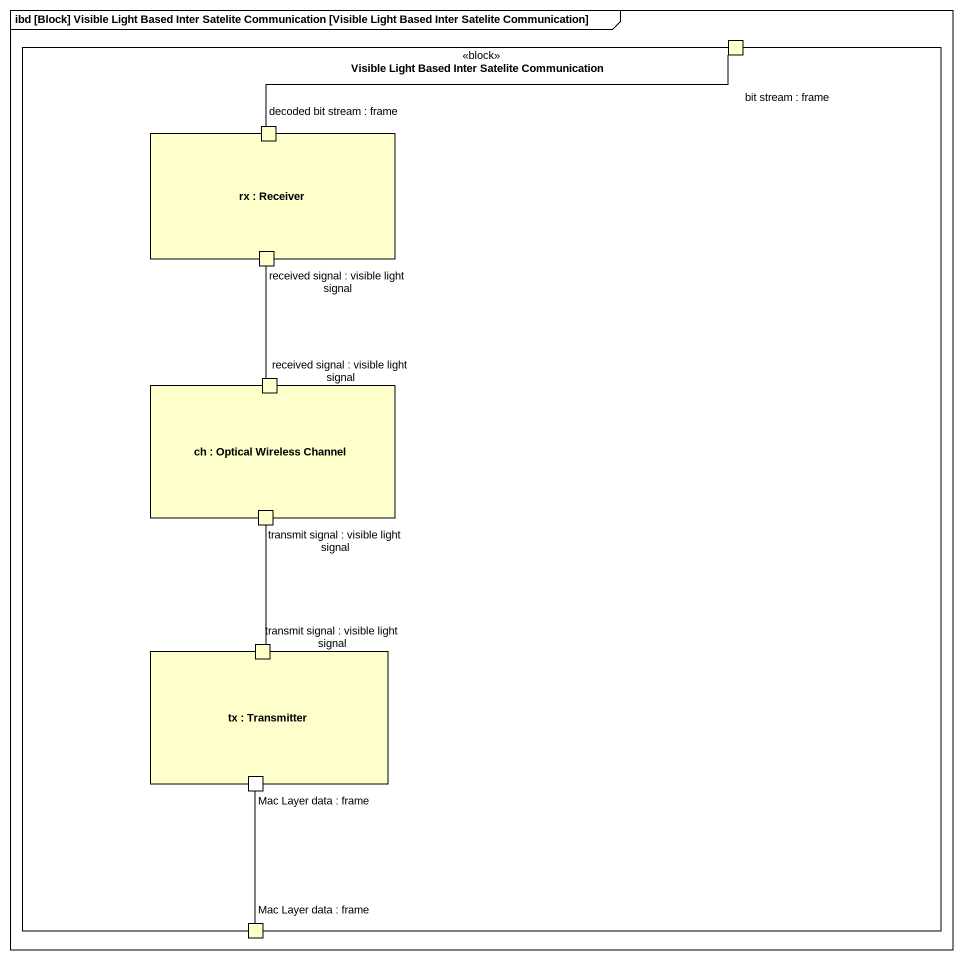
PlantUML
@startuml
mainframe ibd [Block] Visible Light Based Inter Satelite Communication [Visible Light Based Inter Satelite Communication]
rectangle "Visible Light Based Inter Satelite Communication" as Visible_Light_Based_Inter <<block>> {
  port "bit stream : frame" as bit_stream_frame #FFFFCC
  rectangle "rx : Receiver" as rx #FFFFCC {
    port "decoded bit stream : frame" as decoded_bit_stream_frame #FFFFCC
    port "received signal : visible light signal" as received_signal_visible #FFFFCC
  }
  rectangle "ch : Optical Wireless Channel" as ch #FFFFCC {
    port "received signal : visible light signal" as received_signal_visible_2 #FFFFCC
    port "transmit signal : visible light signal" as transmit_signal_visible #FFFFCC
  }
  rectangle "tx : Transmitter" as tx #FFFFCC {
    port "transmit signal : visible light signal" as transmit_signal_visible_2 #FFFFCC
    port "Mac Layer data : frame" as Mac_Layer_data_frame
  }
  port "Mac Layer data : frame" as Mac_Layer_data_frame_2 #FFFFCC
}
decoded_bit_stream_frame -right- bit_stream_frame
received_signal_visible_2 -up- received_signal_visible
transmit_signal_visible_2 -up- transmit_signal_visible
Mac_Layer_data_frame_2 -up- Mac_Layer_data_frame
@enduml
